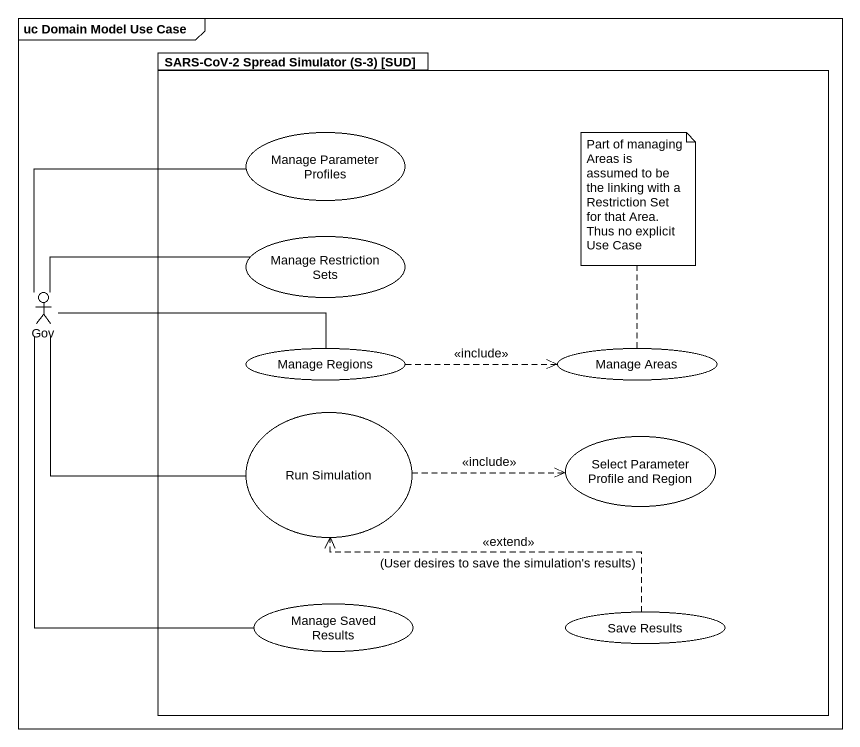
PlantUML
@startuml
mainframe uc Domain Model Use Case
package "SARS-CoV-2 Spread Simulator (S-3) [SUD]" as SARS_CoV_2_Spread_Simulator {
  usecase "Manage Parameter Profiles" as Manage_Parameter_Profiles
  usecase "Manage Restriction Sets" as Manage_Restriction_Sets
  usecase "Manage Regions" as Manage_Regions
  usecase "Manage Areas" as Manage_Areas
  usecase "Run Simulation" as Run_Simulation
  usecase "Select Parameter Profile and Region" as Select_Parameter_Profile
  usecase "Manage Saved Results" as Manage_Saved_Results
  usecase "Save Results" as Save_Results
}
actor Gov
Gov -right- Manage_Parameter_Profiles
Gov -right- Manage_Restriction_Sets
Gov -right- Manage_Regions
Gov -right- Run_Simulation
Gov -- Manage_Saved_Results
Manage_Regions .right.> Manage_Areas : <<include>>
Run_Simulation .right.> Select_Parameter_Profile : <<include>>
Save_Results .left.> Run_Simulation : <<extend>>\n(User desires to save the simulation's results)
note top of Manage_Areas : Part of managing Areas is assumed to be the linking with a Restriction Set for that Area. Thus no explicit Use Case
@enduml
